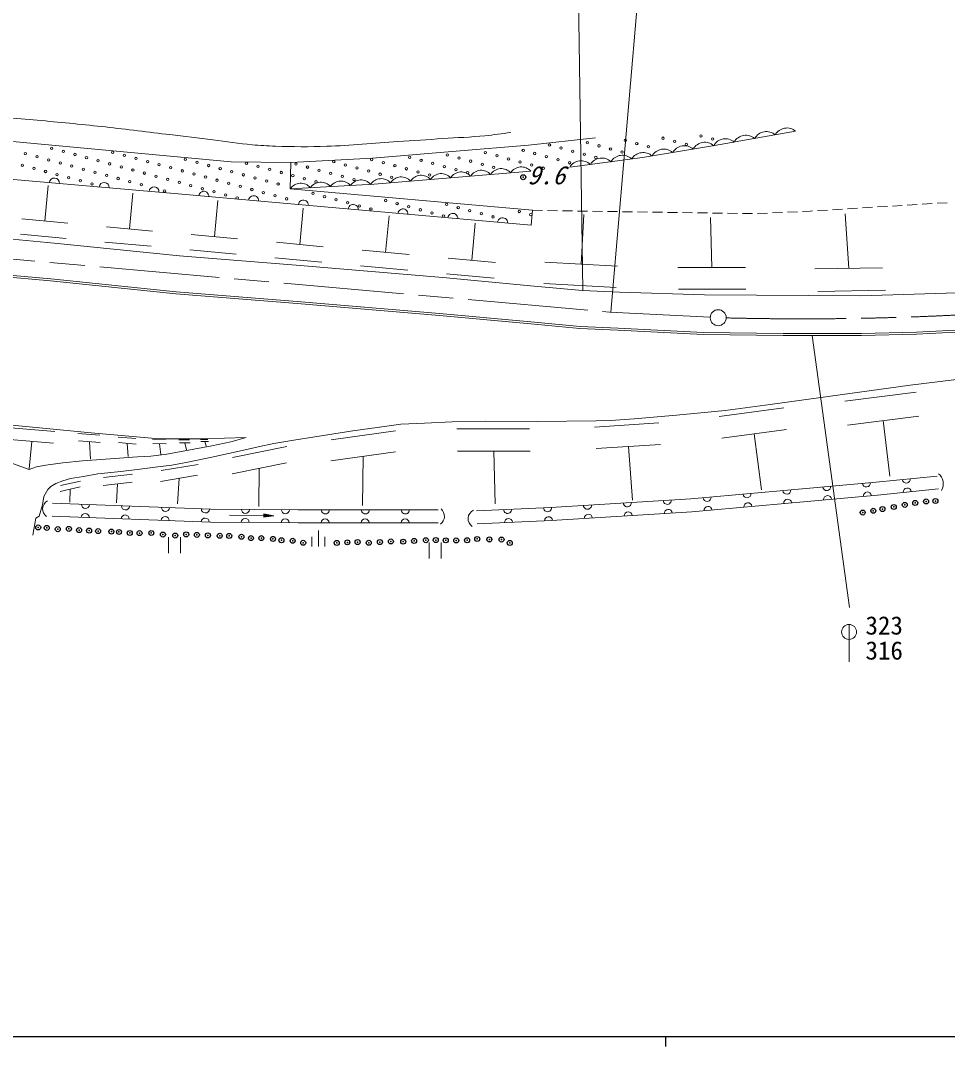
# Model space of a CAD drawing. Units: millimetres, scale not verified. Extents: x 40000 to 680000, y 20000 to 380000.
# Drawn here: x 96714 to 189424, y 204000 to 306540 of the extents above; entities that cross this region are included whole.
import ezdxf
from ezdxf.enums import TextEntityAlignment as Align

# ---------------------------------------------------------------- set-up
doc = ezdxf.new("R2010")
doc.units = ezdxf.units.MM
doc.header["$LTSCALE"] = 1000
doc.header["$PDMODE"] = 32
doc.header["$PDSIZE"] = 500
doc.linetypes.add('CHAIN', pattern=[18.5, 12, -1.5, 3.5, -1.5])
for name, color, linetype, lineweight in [('M-BGD', 7, 'Continuous', 25), ('M-BMK', 2, 'CHAIN', 13), ('M-BMK-SRVR', 3, 'Continuous', 13), ('M-STR-STRC', 7, 'Continuous', 13), ('M-TTL-BAND', 7, 'Continuous', 25)]:
    doc.layers.add(name, color=color, linetype=linetype, lineweight=lineweight)
doc.styles.add('ＭＳ ゴシック', font='')
doc.styles.get('ＭＳ ゴシック').set_extended_font_data('MS Gothic')

# ---------------------------------------------------------------- blocks, each defined once
blk = doc.blocks.new('田')
at = {"color": 7, "linetype": 'Continuous', "lineweight": 13}
for p, q in [((-0.75, 2), (-0.75, 0)), ((0.75, 0), (0.75, 2))]:
    blk.add_line(p, q, dxfattribs=at)
blk = doc.blocks.new('荒地')
at = {"color": 7, "linetype": 'Continuous', "lineweight": 13}
for p, q in [((-1, 0.25), (-1, -1.25)), ((0, -1.25), (0, 1.25)), ((1, 0.25), (1, -1.25))]:
    blk.add_line(p, q, dxfattribs=at)

msp = doc.modelspace()

# ---------------------------------------------------------------- hatches: boundary and pattern name
at = {"layer": 'M-BGD'}
msp.add_hatch(color=256, dxfattribs=at).paths.add_polyline_path([(122039, 257046), (121037, 256889), (121040, 257222)])

# ---------------------------------------------------------------- linework, layer by layer
at = {"layer": 'M-BGD', "lineweight": 13}
for p, q in [((166126, 294043), (174238, 295467)), ((87937, 295181), (117788, 292427)), ((147528, 294082), (154207, 294812)), ((131905, 292778), (140288, 293477)), ((140288, 293477), (147528, 294082)), ((158927, 292847), (166126, 294043)), ((117788, 292427), (123753, 292360)), ((123753, 292360), (123694, 289716)), ((123753, 292360), (131905, 292778)), ((151643, 291882), (158927, 292847)), ((87594, 291397), (112841, 289172)), ((140505, 290886), (147744, 291492)), ((132085, 290184), (140505, 290886)), ((99146, 286492), (99477, 290037)), ((107604, 285717), (107937, 289291)), ((112841, 289172), (147799, 286075)), ((123694, 289716), (132085, 290184)), ((123694, 289716), (147931, 287569)), ((116104, 284938), (116439, 288541)), ((185405, 288086), (186403, 288147)), ((186902, 288177), (187900, 288238)), ((188399, 288269), (189397, 288330)), ((124645, 284155), (124984, 287788)), ((147799, 286075), (147931, 287569)), ((147931, 287569), (148931, 287553)), ((149431, 287545), (150431, 287530)), ((150931, 287522), (151931, 287507)), ((152431, 287499), (153430, 287483)), ((152788, 282184), (153067, 287138)), ((153930, 287475), (154930, 287460)), ((155430, 287452), (155856, 287445)), ((155856, 287445), (156430, 287437)), ((156930, 287429), (157930, 287414)), ((158430, 287407), (159430, 287392)), ((159930, 287385), (160930, 287370)), ((161430, 287362), (162429, 287347)), ((162929, 287340), (163929, 287325)), ((164429, 287318), (165429, 287303)), ((165929, 287296), (166929, 287282)), ((167429, 287275), (168429, 287261)), ((168929, 287254), (169929, 287240)), ((170428, 287254), (171427, 287300)), ((171927, 287322), (172926, 287367)), ((173425, 287390), (174424, 287435)), ((174924, 287458), (175706, 287493)), ((175706, 287493), (175922, 287507)), ((176422, 287537), (177420, 287598)), ((177919, 287629), (178917, 287689)), ((179546, 281767), (179180, 287209)), ((179416, 287720), (180414, 287781)), ((180913, 287811), (181911, 287872)), ((182410, 287903), (183409, 287964)), ((183908, 287994), (184906, 288055)), ((101431, 286279), (96862, 286705)), ((133229, 283369), (133570, 287031)), ((141856, 282578), (142200, 286270)), ((165841, 281843), (165733, 286838)), ((90747, 285152), (100081, 284302)), ((101289, 284760), (96721, 285186)), ((109907, 285503), (105301, 285932)), ((118426, 284722), (113782, 285154)), ((100081, 284302), (112601, 283017)), ((109765, 283971), (105158, 284400)), ((126986, 283937), (122304, 284373)), ((112601, 283017), (124689, 282060)), ((118282, 283178), (113638, 283610)), ((135589, 283149), (130869, 283589)), ((126842, 282380), (122159, 282817)), ((124689, 282060), (138944, 280848)), ((135443, 281579), (130723, 282019)), ((144235, 282357), (139477, 282800)), ((156418, 281988), (149158, 282379)), ((90414, 281367), (99715, 280519)), ((90431, 281566), (99734, 280718)), ((144088, 280774), (139329, 281218)), ((169220, 281843), (162463, 281843)), ((182934, 281822), (176159, 281711)), ((99715, 280519), (112257, 279232)), ((99734, 280718), (112276, 279431)), ((138944, 280848), (148099, 279994)), ((148099, 279994), (152922, 279551)), ((156298, 279865), (149038, 280256)), ((112257, 279232), (124378, 278273)), ((112276, 279431), (124394, 278472)), ((152922, 279551), (156607, 279395)), ((156607, 279395), (165129, 279128)), ((169267, 279702), (162509, 279702)), ((165129, 279128), (180772, 279040)), ((183224, 279582), (176448, 279471)), ((180772, 279040), (191424, 279359)), ((124378, 278273), (138607, 277063)), ((124394, 278472), (138625, 277262)), ((138607, 277063), (147749, 276210)), ((138625, 277262), (147767, 276409)), ((147749, 276210), (152668, 275758)), ((147767, 276409), (152681, 275958)), ((152681, 275958), (156475, 275798)), ((152668, 275758), (156466, 275598)), ((156466, 275598), (165028, 275156)), ((156475, 275798), (165035, 275356)), ((165028, 275156), (172978, 275046)), ((165035, 275356), (172979, 275246)), ((172978, 275046), (180820, 275060)), ((172979, 275246), (180818, 275260)), ((180818, 275260), (186321, 275381)), ((180820, 275060), (186328, 275181)), ((186321, 275381), (191502, 275643)), ((186328, 275181), (191512, 275443)), ((185684, 270084), (194725, 271184)), ((171694, 268173), (185684, 270084)), ((179145, 268491), (186294, 269385)), ((166584, 266972), (173062, 267828)), ((167176, 267578), (171694, 268173)), ((103783, 265332), (83884, 267261)), ((155759, 266570), (158085, 266730)), ((158085, 266730), (162337, 267112)), ((162337, 267112), (167176, 267578)), ((179425, 266109), (186573, 267002)), ((95746, 265833), (100139, 265461)), ((129964, 265546), (133338, 266014)), ((133338, 266014), (134735, 266200)), ((134735, 266200), (137102, 266313)), ((137102, 266313), (139885, 266438)), ((139885, 266438), (143202, 266481)), ((140365, 265746), (147625, 265746)), ((143202, 266481), (148394, 266472)), ((148394, 266472), (154281, 266528)), ((154128, 265907), (160569, 266317)), ((154281, 266528), (155759, 266570)), ((166861, 264811), (173339, 265667)), ((182999, 266555), (183650, 260996)), ((95634, 264663), (100027, 264290)), ((102459, 265253), (104643, 265088)), ((110568, 264738), (103783, 265332)), ((106480, 264909), (108234, 264760)), ((109899, 264686), (111211, 264653)), ((114948, 264724), (110568, 264738)), ((112564, 264638), (113623, 264638)), ((114706, 264650), (115449, 264672)), ((119278, 264872), (114948, 264724)), ((117762, 264446), (119278, 264872)), ((122037, 264249), (124050, 264603)), ((124050, 264603), (126137, 264938)), ((126137, 264938), (129964, 265546)), ((127779, 264625), (134232, 265544)), ((170100, 265239), (170816, 259643)), ((97830, 264477), (97570, 261745)), ((102507, 264525), (104692, 264359)), ((103599, 264442), (103716, 262688)), ((106518, 264350), (108272, 264201)), ((107395, 264275), (107485, 262969)), ((109957, 264252), (111270, 264219)), ((110613, 264236), (110757, 263168)), ((111356, 263191), (114037, 263686)), ((112627, 264340), (113686, 264340)), ((113156, 264340), (113302, 263645)), ((114037, 263686), (115852, 264047)), ((114763, 264450), (115506, 264472)), ((115135, 264461), (115269, 263995)), ((115852, 264047), (117762, 264446)), ((115852, 262913), (119168, 263636)), ((117899, 262876), (123335, 263968)), ((119168, 263636), (120492, 263937)), ((120492, 263937), (122037, 264249)), ((154288, 263762), (160729, 264172)), ((157508, 263967), (157907, 258604)), ((95065, 262552), (97574, 261673)), ((100955, 262344), (102901, 262538)), ((102901, 262538), (106135, 262763)), ((106135, 262763), (108399, 262946)), ((108399, 262946), (109750, 263002)), ((109750, 263002), (111356, 263191)), ((113453, 262399), (115852, 262913)), ((127754, 262520), (134207, 263438)), ((130981, 262979), (130923, 258066)), ((140421, 263494), (147681, 263494)), ((144051, 263494), (144181, 258238)), ((97574, 261673), (98328, 261948)), ((98328, 261948), (99245, 262108)), ((99245, 262108), (100955, 262344)), ((106746, 261454), (108662, 261700)), ((108662, 261700), (110457, 261927)), ((110457, 261927), (111856, 262097)), ((110786, 261558), (114484, 262178)), ((111856, 262097), (113453, 262399)), ((117878, 261238), (123314, 262330)), ((120596, 261784), (120548, 257962)), ((100242, 260264), (100932, 260538)), ((100717, 260051), (102702, 260514)), ((100932, 260538), (101713, 260773)), ((101713, 260773), (103007, 260962)), ((103007, 260962), (104450, 261218)), ((104450, 261218), (106746, 261454)), ((105019, 260867), (107923, 261215)), ((110724, 260470), (114422, 261090)), ((112573, 260780), (112428, 258242)), ((182306, 260410), (188392, 261015)), ((182306, 260410), (188392, 261015)), ((99061, 258956), (99458, 259664)), ((99458, 259664), (99751, 259952)), ((99751, 259952), (100242, 260264)), ((100695, 259483), (102680, 259946)), ((101687, 259714), (101636, 258389)), ((104974, 260056), (107878, 260404)), ((106426, 260230), (106320, 258338)), ((163755, 258730), (172680, 259538)), ((163755, 258730), (172680, 259538)), ((172680, 259538), (182306, 260410)), ((172680, 259538), (182306, 260410)), ((182429, 259115), (188520, 259721)), ((98905, 258133), (99061, 258956)), ((149754, 257860), (163755, 258730)), ((149754, 257860), (163755, 258730)), ((172798, 258244), (182429, 259115)), ((98592, 257001), (98905, 258133)), ((99925, 258296), (115740, 257699)), ((99925, 258296), (115740, 257699)), ((115740, 257699), (124475, 257636)), ((115740, 257699), (124475, 257636)), ((124475, 257636), (138498, 257630)), ((124475, 257636), (138498, 257630)), ((142325, 257541), (149754, 257860)), ((142325, 257541), (149754, 257860)), ((149822, 256561), (163854, 257433)), ((163854, 257433), (172798, 258244)), ((97931, 255101), (98261, 256812)), ((98261, 256812), (98592, 257001)), ((99876, 256997), (115710, 256399)), ((115710, 256399), (124470, 256336)), ((117616, 257089), (122039, 257046)), ((142380, 256243), (149822, 256561)), ((124470, 256336), (138497, 256330))]:
    msp.add_line(p, q, dxfattribs=at)
msp.add_lwpolyline([(122039, 257046), (121037, 256889), (121040, 257222)], close=True, dxfattribs=at)
for centre in [(153405, 294325), (157192, 294553), (158352, 294242), (160980, 294780), (162139, 294470), (164768, 295008), (165927, 294697), (97207, 293233), (99836, 293771), (100995, 293461), (102154, 293150), (105942, 293377), (143200, 293333), (146988, 293560), (148147, 293250), (149617, 294098), (150776, 293788), (151935, 293477), (153094, 293166), (154564, 294015), (155723, 293704), (156882, 293394), (159511, 293932), (163299, 294159), (98366, 292923), (99525, 292612), (100684, 292302), (103313, 292839), (104472, 292529), (105631, 292218), (107101, 293067), (108260, 292756), (109419, 292446), (110578, 292135), (113207, 292673), (114366, 292362), (119313, 292279), (124260, 292196), (128048, 292423), (131836, 292651), (132995, 292340), (135624, 292878), (136783, 292568), (137942, 292257), (139412, 293105), (140571, 292795), (141730, 292484), (142889, 292174), (144359, 293022), (145518, 292712), (146677, 292401), (149306, 292939), (150465, 292628), (151624, 292318), (154253, 292856), (96896, 292074), (98055, 291764), (99215, 291453), (100374, 291142), (101843, 291991), (103003, 291680), (104162, 291370), (106790, 291908), (107950, 291597), (109109, 291287), (111737, 291825), (112897, 291514), (114056, 291203), (115525, 292052), (116684, 291741), (117844, 291431), (119003, 291120), (120472, 291969), (121632, 291658), (122791, 291347), (125419, 291885), (126579, 291575), (127738, 291264), (129207, 292113), (130366, 291802), (131526, 291492), (132685, 291181), (134154, 292030), (135313, 291719), (136473, 291408), (137632, 291098), (139101, 291946), (140261, 291636), (141420, 291325), (144048, 291863), (147836, 292090), (148995, 291780), (101533, 290832), (102692, 290521), (103851, 290211), (105321, 291059), (106480, 290749), (107639, 290438), (108798, 290127), (110268, 290976), (111427, 290665), (112586, 290355), (115215, 290893), (116374, 290582), (117533, 290272), (120162, 290810), (121321, 290499), (122480, 290188), (123950, 291037), (125109, 290726), (126268, 290416), (128897, 290954), (130056, 290643), (133844, 290870), (111116, 289506), (113745, 290044), (114904, 289734), (116063, 289423), (117222, 289112), (118692, 289961), (119851, 289650), (121010, 289340), (125957, 289257), (118382, 288802), (122169, 289029), (123329, 288719), (127116, 288946), (128276, 288635), (129435, 288325), (133223, 288552), (134382, 288242), (139329, 288158), (130594, 288014), (131753, 287704), (135541, 287931), (136700, 287620), (137859, 287310), (139018, 286999), (140488, 287848), (141647, 287537), (142806, 287227), (146594, 287454), (147753, 287143), (143965, 286916)]:
    msp.add_circle(centre, 120, dxfattribs=at)
for centre, radius, start, end in [((171308, 294109), 1332, 48.60877, 151.31293), ((173357, 294468), 1332, 48.60877, 151.31293), ((165153, 293038), 1332, 48.07937, 150.78354), ((167212, 293383), 1336, 48.81753, 151.06097), ((169260, 293749), 1332, 48.60877, 151.31293), ((158987, 291987), 1360, 48.56958, 148.2861), ((161049, 292356), 1332, 48.07937, 150.78354), ((163101, 292697), 1332, 48.07937, 150.78354), ((152783, 291194), 1332, 46.19325, 148.89742), ((154846, 291467), 1332, 46.19325, 148.89742), ((156908, 291741), 1332, 46.19325, 148.89742), ((138795, 289981), 1260, 41.85762, 147.66966), ((140798, 290147), 1260, 41.88557, 147.66739), ((142801, 290315), 1260, 41.87851, 147.69055), ((144804, 290483), 1260, 41.87851, 147.69055), ((146806, 290651), 1260, 41.87851, 147.69055), ((100103, 290295), 500, 354.96468, 174.96468), ((105083, 289856), 500, 354.96468, 174.96468), ((124740, 289014), 1260, 40.28341, 146.09545), ((126746, 289125), 1260, 40.28341, 146.09545), ((128753, 289237), 1260, 40.28341, 146.09545), ((130760, 289349), 1260, 40.28341, 146.09545), ((132784, 289460), 1275, 42.44253, 146.51317), ((134789, 289647), 1260, 41.85762, 147.66966), ((136792, 289814), 1260, 41.85762, 147.66966), ((110064, 289417), 500, 354.96468, 174.96468), ((115045, 288977), 500, 354.93638, 174.93638), ((120025, 288536), 500, 354.93638, 174.93638), ((125006, 288094), 500, 354.93638, 174.93638), ((129986, 287653), 500, 354.93638, 174.93638), ((134967, 287212), 500, 354.93638, 174.93638), ((139947, 286770), 500, 354.93638, 174.93638), ((144928, 286329), 500, 354.93638, 174.93638), ((185304, 260708), 400, 185.68089, 5.68089), ((187728, 260243), 1277, 328.53108, 51.96465), ((173355, 259600), 400, 185.17162, 5.17162), ((177339, 259960), 400, 185.17162, 5.17162), ((181322, 260321), 400, 185.17162, 5.17162), ((185396, 259411), 400, 5.68089, 185.68089), ((99828, 257732), 900, 118.29495, 236.08543), ((161399, 258583), 400, 183.55472, 3.55472), ((165388, 258877), 400, 185.17908, 5.17908), ((169371, 259239), 400, 185.17908, 5.17908), ((173447, 258303), 400, 5.17162, 185.17162), ((177431, 258663), 400, 5.17162, 185.17162), ((181415, 259024), 400, 5.17162, 185.17162), ((103215, 258172), 400, 177.83729, 357.83729), ((107212, 258021), 400, 177.83729, 357.83729), ((111209, 257870), 400, 177.83729, 357.83729), ((115206, 257719), 400, 177.83729, 357.83729), ((119206, 257674), 400, 179.58281, 359.58281), ((123206, 257645), 400, 179.58281, 359.58281), ((127206, 257634), 400, 179.97829, 359.97829), ((131206, 257633), 400, 179.97829, 359.97829), ((135206, 257631), 400, 179.97829, 359.97829), ((138107, 256989), 999, 308.60741, 47.09742), ((142398, 256747), 920, 114.27961, 237.23111), ((145425, 257674), 400, 182.45403, 2.45403), ((149422, 257845), 400, 182.4516, 2.64247), ((153414, 258087), 400, 183.55472, 3.55472), ((157407, 258335), 400, 183.55472, 3.55472), ((157499, 257038), 400, 3.55472, 183.55472), ((161491, 257286), 400, 3.55472, 183.55472), ((165480, 257580), 400, 5.17908, 185.17908), ((169463, 257942), 400, 5.17908, 185.17908), ((103190, 256872), 400, 357.83729, 177.83729), ((107187, 256721), 400, 357.83729, 177.83729), ((111184, 256570), 400, 357.83729, 177.83729), ((115181, 256419), 400, 357.83729, 177.83729), ((119181, 256374), 400, 359.58281, 179.58281), ((123181, 256345), 400, 359.58281, 179.58281), ((127181, 256335), 400, 359.97829, 179.97829), ((131181, 256333), 400, 359.97829, 179.97829), ((135181, 256331), 400, 359.97829, 179.97829), ((145517, 256377), 400, 2.45403, 182.45403), ((149514, 256548), 400, 2.70384, 182.4566), ((153506, 256790), 400, 3.55472, 183.55472)]:
    msp.add_arc(centre, radius, start, end, dxfattribs=at)
msp.add_open_spline([(92293, 297079), (94461, 296898), (96631, 296735), (98799, 296537), (100937, 296341), (103074, 296132), (105209, 295899), (107359, 295664), (109504, 295391), (111651, 295133), (113085, 294962), (114518, 294789), (115951, 294614), (117263, 294453), (118569, 294249), (119885, 294125), (120655, 294052), (121429, 294001), (122202, 293976), (123913, 293920), (125626, 293911), (127337, 293968), (129713, 294046), (132081, 294293), (134454, 294449), (135953, 294547), (137452, 294637), (138951, 294736), (140354, 294829), (141761, 294889), (143161, 295023), (144024, 295106), (144883, 295236), (145744, 295342)], degree=3, knots=[0, 0, 0, 0, 1, 1, 1, 2, 2, 2, 3, 3, 3, 4, 4, 4, 5, 5, 5, 6, 6, 6, 7, 7, 7, 8, 8, 8, 9, 9, 9, 10, 10, 10, 11, 11, 11, 11], dxfattribs=at)
at = {"layer": 'M-BGD'}
for p in [(146994, 290881), (186194, 258325), (187279, 258474), (188214, 258517), (180943, 257368), (182006, 257538), (182920, 257709), (184047, 257921), (185153, 258134), (98485, 255873), (99335, 255831), (100441, 255703), (101560, 255731), (102567, 255604), (103573, 255561), (104480, 255505), (105799, 255462), (106564, 255420), (107641, 255320), (108619, 255306), (109796, 255320), (110958, 255164), (113283, 255179), (114353, 255136), (115458, 255079), (112191, 255065), (116635, 255037), (117585, 255023), (118804, 254938), (119767, 254810), (120802, 254810), (121964, 254725), (122815, 254597), (123935, 254541), (124984, 254342), (128340, 254329), (129403, 254386), (130424, 254414), (131543, 254343), (132663, 254414), (133755, 254471), (134988, 254456), (136079, 254527), (137256, 254598), (138248, 254612), (139239, 254589), (140297, 254576), (141375, 254595), (142395, 254721), (143605, 254677), (144820, 254664), (145652, 254324)]:
    msp.add_point(p, dxfattribs=at)
at = {"layer": 'M-BMK'}
for p, q in [((67776, 285190), (155629, 277401)), ((155629, 277401), (165692, 276882))]:
    msp.add_line(p, q, dxfattribs=at)
msp.add_arc((174974, 587366), 310642, 268.58262, 277.10103, dxfattribs=at)
at = {"layer": 'M-BMK-SRVR'}
msp.add_line((155763, 277394), (158888, 313898), dxfattribs=at)
msp.add_circle((166491, 276840), 800, dxfattribs=at)
at = {"layer": 'M-STR-STRC'}
for p, q in [((152942, 279550), (152393, 316233)), ((175881, 275051), (179627, 247864)), ((179579, 242432), (179579, 246182))]:
    msp.add_line(p, q, dxfattribs=at)
msp.add_circle((179579, 245432), 750, dxfattribs=at)
at = {"layer": 'M-TTL-BAND'}
for p, q in [((40000, 205000), (579000, 205000)), ((161205, 205000), (161205, 204000))]:
    msp.add_line(p, q, dxfattribs=at)

# ---------------------------------------------------------------- block references
at = {"layer": 'M-BGD'}
for name, p, xscale, yscale in [('荒地', (126502, 254768), 640, 640), ('田', (112123, 253315), 800, 800), ('田', (138198, 252783), 800, 800)]:
    msp.add_blockref(name, p, dxfattribs=dict(at, xscale=xscale, yscale=yscale))

# ---------------------------------------------------------------- texts
at = {"layer": 'M-BGD', "style": 'ＭＳ ゴシック', "oblique": 20}
msp.add_text('9.6', height=1833, dxfattribs=at).set_placement((147395, 289615), align=Align.BOTTOM_LEFT)
at = {"layer": 'M-STR-STRC', "style": 'ＭＳ ゴシック'}
for s, p in [('323', (181224, 244617)), ('316', (181224, 242117))]:
    msp.add_text(s, height=1833, dxfattribs=at).set_placement(p, align=Align.BOTTOM_LEFT)

doc.saveas('drawing.dxf')
